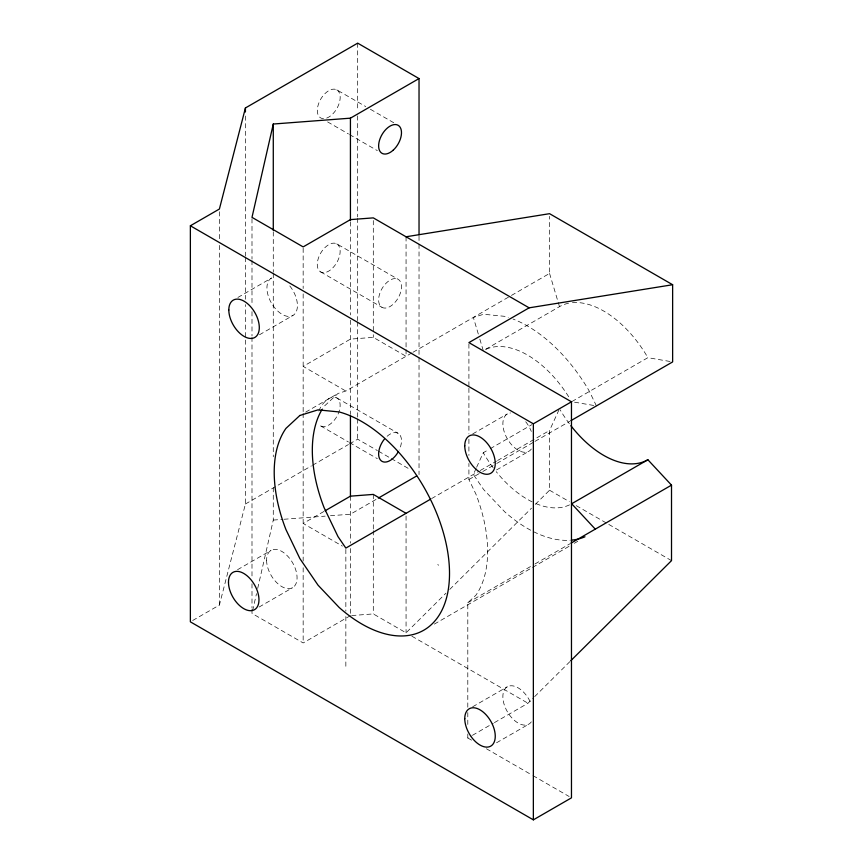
<?xml version="1.0" encoding="UTF-8"?>
<svg xmlns="http://www.w3.org/2000/svg" width="863" height="863" viewBox="0 0 863 863"><rect width="100%" height="100%" fill="white"/><g stroke="black" fill="none" stroke-linecap="round" stroke-linejoin="round"><path stroke-width="0.65" stroke-dasharray="4.32 3.24" d="M252.6 610.777L256.494 593.69M257.692 588.426L273.28 520.076L273.28 487.746M192.697 620.486L219.396 605.071L245.426 504.003L245.426 304.628M476.096 468.436L473.345 474.477L483.647 489.558L504.779 511.867A123.959 71.564 60 0 0 570.055 540.26M476.656 467.228L483.269 452.719L489.051 449.386M535.308 504.391L549.558 490.227L549.558 430.475L558.944 409.925M351.705 615.556L373.301 613.917L406.063 632.827L445.977 593.161M449.774 589.386L531.5 508.167M494.423 722.622L528.005 703.237L533.712 697.563M534.661 696.624L569.828 661.684M411.856 352.924L345.847 391.036L337.994 393.463L324.067 406.387A123.959 71.564 60 0 0 322.676 408.458M467.8 707.196L467.8 602.741L475.88 595.243A123.959 71.564 60 0 0 475.88 494.035L468.911 479.537L468.911 463.42M237.908 297.444L271.392 278.113M259.461 334.779L292.945 315.448M305.653 412.136L337.994 393.463M413.021 352.255L510.292 296.095M511.446 295.426L549.558 273.431L549.558 216.333M485.578 349.332L559.494 306.656A88.382 51.036 60 0 1 568.674 303.204M245.426 504.003L311.392 465.923M312.546 465.254L348.425 444.542M349.58 443.873L357.681 439.191L377.358 450.551M323.916 511.468L303.161 523.442L342.384 546.096M237.562 569.688L271.058 550.357M472.687 433.938L507.336 413.938M376.009 499.45L350.432 514.219L330.475 515.729M490.206 448.717L531.781 424.715M670.022 361.478L647.876 357.681L571.662 401.694L593.809 405.481M431.576 498.598L479.116 471.144M480.27 470.486L496.441 461.144M497.595 460.486L549.558 430.475M468.911 479.537L481.662 472.169M482.827 471.5L495.578 464.143M496.732 463.474L533.819 442.061M534.984 441.392L569.753 421.317M259.127 607.023L292.611 587.692M496.559 469.947L528.89 451.273M251.996 609.364L251.996 613.41L303.161 642.946L350.432 615.653M467.8 602.741L533.863 564.607M535.017 563.927L569.796 543.863M434.337 624.111L569.623 545.999M574.283 543.312L577.779 541.295M472.687 706.765L507.336 686.765M467.8 733.982L467.8 737.994L471.274 735.988M472.428 735.319L493.269 723.291M496.559 742.773L528.89 724.111M406.063 349.558L406.063 356.279L373.301 337.368L350.432 339.105L303.161 366.397L345.847 391.036M273.28 520.076L282.589 519.375M283.916 519.267L325.157 516.139M336.84 89.892A16.17 9.331 -60 0 1 331.716 114.941A16.17 9.331 -60 0 1 317.713 106.85A16.17 9.331 -60 0 1 336.84 89.892L365.761 106.591M370.389 109.267L394.682 123.29M327.606 121.91L348.436 133.927M349.591 134.596L377.347 150.626M336.807 243.895A16.17 9.331 -60 0 1 331.672 268.943A16.17 9.331 -60 0 1 317.67 260.853A16.17 9.331 -60 0 1 336.807 243.895L398.145 279.31A16.17 9.331 -60 0 1 393.021 304.359A16.17 9.331 -60 0 1 379.019 296.268A16.17 9.331 -60 0 1 398.145 279.31M320.637 271.899L381.975 307.314M549.558 490.227L569.3 501.63M576.268 505.653L607.628 523.755M608.793 524.424L671.511 560.637M336.807 397.908L398.145 433.323M378.512 451.22L390.087 457.908M391.252 458.577L408.609 468.598M320.637 425.912L348.415 441.953M349.569 442.622L377.347 458.663M437.735 564.629L438.695 565.179M411.867 636.182L528.005 703.237M467.8 737.994L472.46 740.681M486.43 748.76L531.856 774.985M533.021 775.654L569.138 796.506M596.409 405.923L589.451 391.424A123.959 71.564 60 0 0 513.021 319.04M549.558 273.431L559.494 306.656M478.307 334.046L473.345 317.433L483.647 314.251L504.779 316.343A123.959 71.564 60 0 1 508.275 317.368M479.839 339.159L483.269 350.658A88.382 51.036 60 0 1 569.699 398.393M468.911 343.938L468.911 386.904M468.911 388.242L468.911 433.884M468.911 439.256L468.911 455.373M467.8 712.558L467.8 724.607M419.03 236.182L419.03 242.913M419.03 244.261L419.03 474.618M406.063 236.775L406.063 348.221M406.063 516.009L406.063 632.827M373.301 220.55L373.301 333.345M373.301 334.682L373.301 337.368M373.301 494.413L373.301 529.332M373.301 530.669L373.301 613.917M357.681 43.15L357.681 110.507M357.681 115.89L357.681 216.926M357.681 218.274L357.681 320.648M357.681 321.996L357.681 417.638M357.681 418.987L357.681 439.191M350.432 221.899L350.432 314.941M350.432 320.238L350.432 414.531M350.432 496.16L350.432 543.151M350.432 548.523L350.432 614.316M345.847 549.429L345.847 611.198M345.847 616.57L345.847 667.584M303.161 248.242L303.161 288.522M303.161 293.895L303.161 412.039M303.161 413.377L303.161 561.047M303.161 567.757L303.161 642.946M273.28 231.802L273.28 272.212M273.28 273.56L273.28 456.764M251.996 218.706L251.996 259.116M251.996 260.464L251.996 304.919M251.996 311.651L251.996 335.901M251.996 337.25L251.996 578.383M251.996 583.766L251.996 608.016M245.426 116.041L245.426 256.138M245.426 257.487L245.426 299.245M219.396 211.726L219.396 240.011M219.396 245.394L219.396 605.071M387.109 436.29A16.17 9.331 -60 0 1 399.569 434.51A16.17 9.331 -60 0 1 399.138 450.13M318.814 411.025A16.17 9.331 -60 0 1 336.063 397.552A16.17 9.331 -60 0 1 336.063 417.778A16.17 9.331 -60 0 1 318.814 424.229M531.317 449.03A21.553 12.449 60 0 1 507.336 438.825A21.553 12.449 60 0 1 510.486 412.967M525.729 421.759A21.553 12.449 60 0 1 531.317 431.424M531.317 721.856A21.553 12.449 60 0 1 508.307 713.27A21.553 12.449 60 0 1 508.307 686.301A21.553 12.449 60 0 1 531.317 704.262M569.353 423.69A88.382 51.036 60 0 1 560.13 409.817M572.439 302.665A88.382 51.036 60 0 1 647.876 357.681M569.526 504.877A88.382 51.036 60 0 1 533.291 502.428M532.126 501.856A88.382 51.036 60 0 1 496.214 471.662M493.14 467.692A88.382 51.036 60 0 1 483.269 452.719M289.795 285.933A21.553 12.449 60 0 1 293.851 314.833A21.553 12.449 60 0 1 270.497 301.349A21.553 12.449 60 0 1 274.553 277.131M266.591 560.227A21.553 12.449 60 0 0 289.45 588.663A21.553 12.449 60 0 0 289.45 558.178A21.553 12.449 60 0 0 266.591 560.227"/><path stroke-width="1.29" d="M419.03 234.833L419.03 78.565L350.432 118.166L273.28 124.035L251.996 217.357L303.161 246.904L350.432 219.612L373.301 217.875L529.127 307.832L672.633 284.736L672.633 361.921L570.907 420.648M419.03 78.565L357.681 43.15L245.426 107.961L219.396 209.029L190.367 225.782L190.367 621.835L533.356 819.85L571.468 797.844L571.468 401.802L468.911 342.6L529.127 307.832M570.777 660.734L671.511 560.637L671.511 485.135L647.876 459.752A88.382 51.036 60 0 1 570.885 425.696M325.071 510.799L350.432 496.16L373.301 494.413L406.063 513.323M378.328 498.102L416.7 475.955M190.367 225.782L533.356 423.809L571.468 401.802M430.421 499.267L345.847 548.091L337.994 536.603L324.067 507.595A123.959 71.564 60 0 1 322.018 409.537M647.876 459.752L571.662 503.755L595.287 529.138M570.95 543.183L671.511 485.135M406.063 236.775L549.558 213.679L672.633 284.736M533.356 423.809L533.356 819.85M350.432 118.166L350.432 220.55M350.432 415.88L350.432 496.7M273.28 124.035L273.28 230.453M245.426 107.961L245.426 111.996M398.145 451.996A16.17 9.331 -60 0 1 380.993 460.605A16.17 9.331 -60 0 1 384.348 439.191M584.985 536.786A123.959 71.564 60 0 1 571.295 540.162M299.882 415.47L285.955 428.382A123.959 71.564 60 0 0 285.955 529.602L299.882 558.598L318.037 585.168L339.181 607.487A123.959 71.564 60 0 0 449.515 573.42A123.959 71.564 60 0 0 339.181 411.953L318.037 409.86L299.882 415.47M393.021 150.335A16.17 9.331 -60 0 0 398.145 125.297A16.17 9.331 -60 0 0 379.019 142.255A16.17 9.331 -60 0 0 393.021 150.335M464.758 718.642A21.553 12.449 60 0 0 487.627 747.088A21.553 12.449 60 0 0 487.627 716.592A21.553 12.449 60 0 0 464.758 718.642M464.758 445.804A21.553 12.449 60 0 0 487.627 474.251A21.553 12.449 60 0 0 487.627 443.765A21.553 12.449 60 0 0 464.758 445.804M228.479 582.223A21.553 12.449 60 0 0 251.349 610.67A21.553 12.449 60 0 0 251.349 580.184A21.553 12.449 60 0 0 228.479 582.223M228.814 309.979A21.553 12.449 60 0 0 251.683 338.425A21.553 12.449 60 0 0 251.683 307.94A21.553 12.449 60 0 0 228.814 309.979"/></g></svg>
